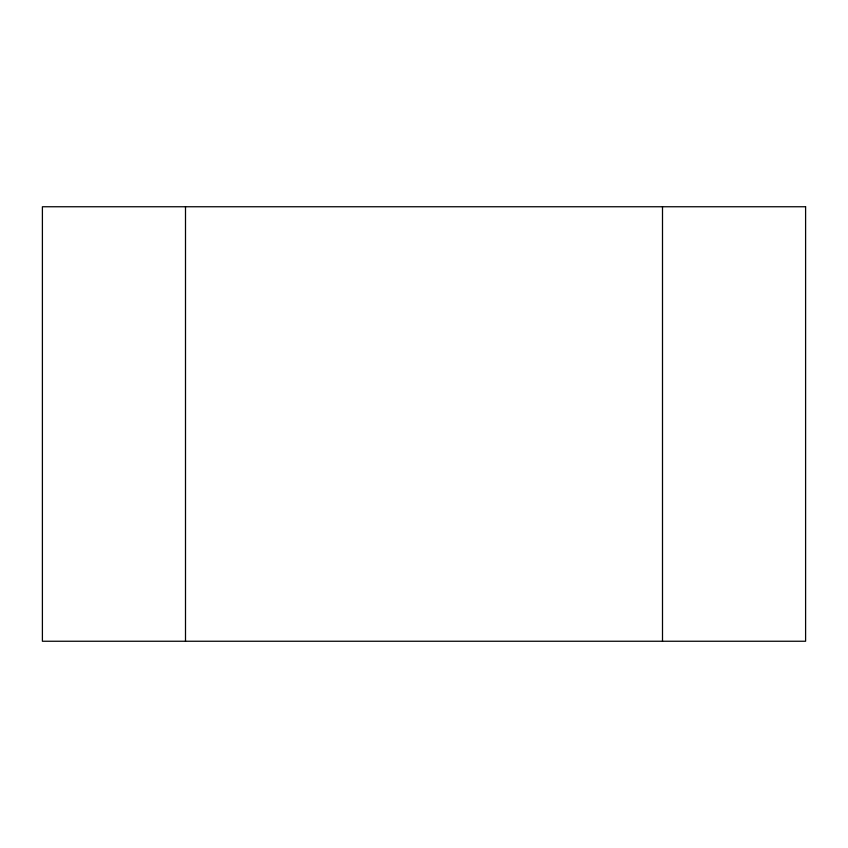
<?xml version="1.0" encoding="UTF-8"?>
<svg xmlns="http://www.w3.org/2000/svg" width="848" height="848" viewBox="0 0 848 848"><rect width="100%" height="100%" fill="white"/><g stroke="black" fill="none" stroke-linecap="round" stroke-linejoin="round"><path stroke-width="1.27" d="M662.5 206.753L662.5 641.247M185.5 206.753L185.5 641.247M805.6 206.753L42.4 206.753L42.4 641.247L805.6 641.247L805.6 206.753"/></g></svg>
